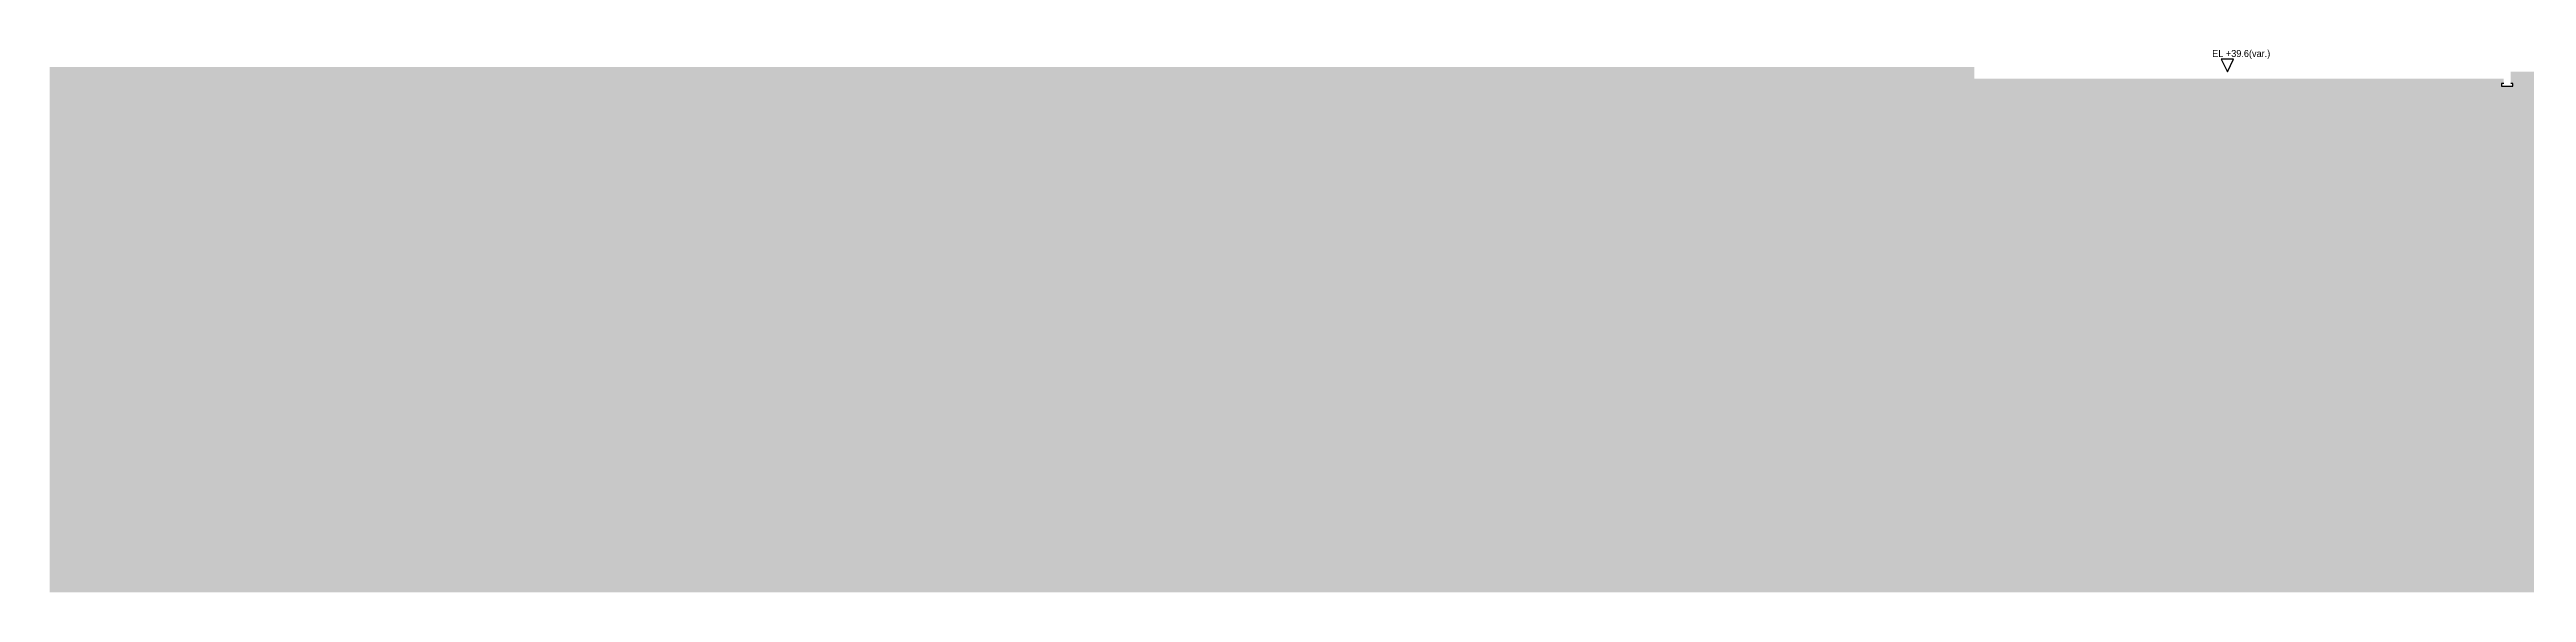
# Model space of a CAD drawing. Header units: millimetres. Extents: x 17311 to 801382, y -242618 to -104888.
# Drawn here: x 650618 to 703951, y -213174 to -201502 of the extents above; entities that cross this region are included whole.
import ezdxf

# ---------------------------------------------------------------- set-up
doc = ezdxf.new("R2010")
doc.units = ezdxf.units.MM
doc.header["$LTSCALE"] = 250
doc.layers.add('A-버림CONC', color=4, linetype='Continuous')
doc.layers.add('지반', color=254, linetype='Continuous')
doc.layers.add('NOPLOT', color=191, linetype='Continuous', plot=False)
doc.styles.add('Gdim', font='')
doc.styles.get('Gdim').set_extended_font_data('Dotum')

msp = doc.modelspace()

# ---------------------------------------------------------------- hatches: boundary and pattern name
at = {"layer": '지반'}
h = msp.add_hatch(dxfattribs=at)
h.set_pattern_fill('EARTH', color=251, scale=70, angle=45)
h.paths.add_polyline_path([(746860.7, -201889.5), (739060.7, -201889.5), (739060.7, -203129.5), (739160.7, -203129.5), (739160.7, -203189.5), (735960.7, -203189.5), (735960.7, -203129.5), (736060.7, -203129.5), (736060.7, -201889.5), (728260.7, -201889.5), (728260.7, -203129.5), (728360.7, -203129.5), (728360.7, -203189.5), (725160.7, -203189.5), (725160.7, -203129.5), (725260.7, -203129.5), (725260.7, -201889.5), (717530.7, -201889.5), (717530.7, -203199.5), (717630.7, -203199.5), (717630.7, -203259.5), (714290.7, -203259.5), (714290.7, -203199.5), (714390.7, -203199.5), (714390.7, -201899.5), (712730.7, -201899.5), (712730.7, -202599.5), (712430.7, -202599.5), (712430.7, -203659.5), (713030.7, -203659.5), (713030.7, -205299.5), (713130.7, -205299.5), (713130.7, -205359.5), (704240.7, -205359.5), (704240.7, -205299.5), (704340.7, -205299.5), (704340.7, -203659.5), (705660.7, -203659.5), (705660.7, -202089.8), (705490.7, -202089.8), (705490.7, -201979.5), (703610.7, -201979.5), (703610.7, -202229.5), (703660.7, -202229.5), (703660.7, -202289.5), (703410.7, -202289.5), (703410.7, -202229.5), (703460.7, -202229.5), (703460.7, -202129.5), (692060.7, -202129.5), (692060.7, -201879.5), (650617.6, -201879.5), (650617.6, -213174), (801382.4, -213174), (801382.4, -201579.5), (791230.7, -201579.5), (791230.7, -201786.8), (791060.7, -201786.8), (791060.7, -202579.5), (790960.7, -202579.5), (790960.7, -204179.5), (792310.7, -204179.5), (792310.7, -205679.5), (792410.7, -205679.5), (792410.7, -205739.5), (783660.7, -205739.5), (783660.7, -205679.5), (783760.7, -205679.5), (783760.7, -204639.5), (782260.7, -204639.5), (782260.7, -205679.5), (782360.7, -205679.5), (782360.7, -205739.5), (779160.7, -205739.5), (779160.7, -205679.5), (779260.7, -205679.5), (779260.7, -204539.5), (771460.7, -204539.5), (771460.7, -205679.5), (771560.7, -205679.5), (771560.7, -205739.5), (768360.7, -205739.5), (768360.7, -205679.5), (768460.7, -205679.5), (768460.7, -204179.5), (769360.7, -204179.5), (769360.7, -201889.5), (760660.7, -201889.5), (760660.7, -203129.5), (760760.7, -203129.5), (760760.7, -203189.5), (757560.7, -203189.5), (757560.7, -203129.5), (757660.7, -203129.5), (757660.7, -201889.5), (749860.7, -201889.5), (749860.7, -203129.5), (749960.7, -203129.5), (749960.7, -203189.5), (746760.7, -203189.5), (746760.7, -203129.5), (746860.7, -203129.5)])

# ---------------------------------------------------------------- linework, layer by layer
at = {"layer": 'A-버림CONC'}
msp.add_lwpolyline([(703460.7, -202229.5), (703410.7, -202229.5), (703410.7, -202289.5), (703660.7, -202289.5), (703660.7, -202229.5), (703610.7, -202229.5)], dxfattribs=at)
at = {"layer": 'NOPLOT', "linetype": 'Continuous'}
msp.add_lwpolyline([(697511.1, -201979.5), (697646.1, -201709.5), (697376.1, -201709.5), (697511.1, -201979.5)], dxfattribs=at)

# ---------------------------------------------------------------- texts
at = {"layer": 'NOPLOT', "linetype": 'Continuous', "style": 'Gdim'}
msp.add_text('EL +39.6(var.)', height=150, rotation=360, dxfattribs=at).set_placement((697184.4, -201660))

doc.saveas('drawing.dxf')
